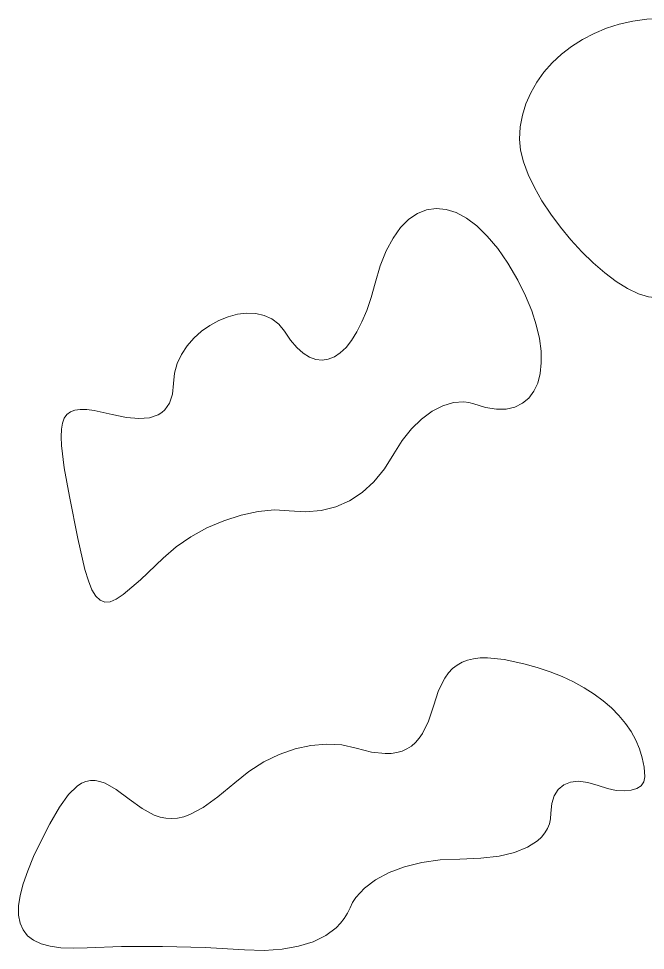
# Model space of a CAD drawing. Header units: millimetres. Extents: x -199 to 251, y -179 to 271.
# Drawn here: x 206.29 to 220.25, y -21.3 to -0.57 of the extents above; entities that cross this region are included whole.
import ezdxf

# ---------------------------------------------------------------- set-up
doc = ezdxf.new("R2010")
doc.units = ezdxf.units.MM
doc.header["$MEASUREMENT"] = 0
doc.layers.add('Camada 1', color=7, linetype='Continuous')

msp = doc.modelspace()

# ---------------------------------------------------------------- linework, layer by layer
at = {"layer": 'Camada 1', "color": 250, "lineweight": 18}
for points, knots in [([(220.8338, -6.7545), (220.8338, -6.7545), (221.1372, -6.6986), (221.1372, -6.6986), (221.1372, -6.6986), (221.1372, -6.6986), (221.4344, -6.6135), (221.4344, -6.6135), (221.4344, -6.6135), (221.4344, -6.6135), (221.7234, -6.5015), (221.7234, -6.5015), (221.7234, -6.5015), (221.7234, -6.5015), (222.0018, -6.3644), (222.0018, -6.3644), (222.0018, -6.3644), (222.0018, -6.3644), (222.2674, -6.2043), (222.2674, -6.2043), (222.2674, -6.2043), (222.2674, -6.2043), (222.5182, -6.0233), (222.5182, -6.0233), (222.5182, -6.0233), (222.5182, -6.0233), (222.752, -5.8234), (222.752, -5.8234), (222.752, -5.8234), (222.752, -5.8234), (222.9664, -5.6065), (222.9664, -5.6065), (222.9664, -5.6065), (222.9664, -5.6065), (223.1593, -5.3749), (223.1593, -5.3749), (223.1593, -5.3749), (223.1593, -5.3749), (223.3286, -5.1304), (223.3286, -5.1304), (223.3286, -5.1304), (223.3286, -5.1304), (223.472, -4.8752), (223.472, -4.8752), (223.472, -4.8752), (223.472, -4.8752), (223.5873, -4.6113), (223.5873, -4.6113), (223.5873, -4.6113), (223.5873, -4.6113), (223.6724, -4.3407), (223.6724, -4.3407), (223.6724, -4.3407), (223.6724, -4.3407), (223.7251, -4.0654), (223.7251, -4.0654), (223.7251, -4.0654), (223.7251, -4.0654), (223.7431, -3.7875), (223.7431, -3.7875), (223.7431, -3.7875), (223.7431, -3.7875), (223.7287, -3.4295), (223.7287, -3.4295), (223.7287, -3.4295), (223.7287, -3.4295), (223.6861, -3.0886), (223.6861, -3.0886), (223.6861, -3.0886), (223.6861, -3.0886), (223.616, -2.7653), (223.616, -2.7653), (223.616, -2.7653), (223.616, -2.7653), (223.5195, -2.4606), (223.5195, -2.4606), (223.5195, -2.4606), (223.5195, -2.4606), (223.3971, -2.1755), (223.3971, -2.1755), (223.3971, -2.1755), (223.3971, -2.1755), (223.2499, -1.9106), (223.2499, -1.9106), (223.2499, -1.9106), (223.2499, -1.9106), (223.0787, -1.6669), (223.0787, -1.6669), (223.0787, -1.6669), (223.0787, -1.6669), (222.8842, -1.4452), (222.8842, -1.4452), (222.8842, -1.4452), (222.8842, -1.4452), (222.6673, -1.2463), (222.6673, -1.2463), (222.6673, -1.2463), (222.6673, -1.2463), (222.4289, -1.0713), (222.4289, -1.0713), (222.4289, -1.0713), (222.4289, -1.0713), (222.1698, -0.9208), (222.1698, -0.9208), (222.1698, -0.9208), (222.1698, -0.9208), (221.8908, -0.7957), (221.8908, -0.7957), (221.8908, -0.7957), (221.8908, -0.7957), (221.5928, -0.6969), (221.5928, -0.6969), (221.5928, -0.6969), (221.5928, -0.6969), (221.2766, -0.6254), (221.2766, -0.6254), (221.2766, -0.6254), (221.2766, -0.6254), (220.943, -0.5818), (220.943, -0.5818), (220.943, -0.5818), (220.943, -0.5818), (220.593, -0.5671), (220.593, -0.5671), (220.593, -0.5671), (220.593, -0.5671), (220.2755, -0.5811), (220.2755, -0.5811), (220.2755, -0.5811), (220.2755, -0.5811), (219.9662, -0.6226), (219.9662, -0.6226), (219.9662, -0.6226), (219.9662, -0.6226), (219.6667, -0.6897), (219.6667, -0.6897), (219.6667, -0.6897), (219.6667, -0.6897), (219.3787, -0.7812), (219.3787, -0.7812), (219.3787, -0.7812), (219.3787, -0.7812), (219.1039, -0.8955), (219.1039, -0.8955), (219.1039, -0.8955), (219.1039, -0.8955), (218.8441, -1.0313), (218.8441, -1.0313), (218.8441, -1.0313), (218.8441, -1.0313), (218.6009, -1.1871), (218.6009, -1.1871), (218.6009, -1.1871), (218.6009, -1.1871), (218.376, -1.3613), (218.376, -1.3613), (218.376, -1.3613), (218.376, -1.3613), (218.1712, -1.5527), (218.1712, -1.5527), (218.1712, -1.5527), (218.1712, -1.5527), (217.9882, -1.7596), (217.9882, -1.7596), (217.9882, -1.7596), (217.9882, -1.7596), (217.8287, -1.9808), (217.8287, -1.9808), (217.8287, -1.9808), (217.8287, -1.9808), (217.6943, -2.2146), (217.6943, -2.2146), (217.6943, -2.2146), (217.6943, -2.2146), (217.5868, -2.4598), (217.5868, -2.4598), (217.5868, -2.4598), (217.5868, -2.4598), (217.5079, -2.7146), (217.5079, -2.7146), (217.5079, -2.7146), (217.5079, -2.7146), (217.4593, -2.9778), (217.4593, -2.9778), (217.4593, -2.9778), (217.4593, -2.9778), (217.4428, -3.2479), (217.4428, -3.2479), (217.4428, -3.2479), (217.4428, -3.2479), (217.4658, -3.4923), (217.4658, -3.4923), (217.4658, -3.4923), (217.4658, -3.4923), (217.5319, -3.757), (217.5319, -3.757), (217.5319, -3.757), (217.5319, -3.757), (217.6367, -4.037), (217.6367, -4.037), (217.6367, -4.037), (217.6367, -4.037), (217.7759, -4.3271), (217.7759, -4.3271), (217.7759, -4.3271), (217.7759, -4.3271), (217.945, -4.6225), (217.945, -4.6225), (217.945, -4.6225), (217.945, -4.6225), (218.1396, -4.9181), (218.1396, -4.9181), (218.1396, -4.9181), (218.1396, -4.9181), (218.3554, -5.2088), (218.3554, -5.2088), (218.3554, -5.2088), (218.3554, -5.2088), (218.588, -5.4897), (218.588, -5.4897), (218.588, -5.4897), (218.588, -5.4897), (218.833, -5.7557), (218.833, -5.7557), (218.833, -5.7557), (218.833, -5.7557), (219.0859, -6.0018), (219.0859, -6.0018), (219.0859, -6.0018), (219.0859, -6.0018), (219.3425, -6.223), (219.3425, -6.223), (219.3425, -6.223), (219.3425, -6.223), (219.5984, -6.4142), (219.5984, -6.4142), (219.5984, -6.4142), (219.5984, -6.4142), (219.8491, -6.5706), (219.8491, -6.5706), (219.8491, -6.5706), (219.8491, -6.5706), (220.0902, -6.6868), (220.0902, -6.6868), (220.0902, -6.6868), (220.0902, -6.6868), (220.3175, -6.7581), (220.3175, -6.7581), (220.3175, -6.7581), (220.3175, -6.7581), (220.5265, -6.7793), (220.5265, -6.7793), (220.5265, -6.7793), (220.5265, -6.7793), (220.8338, -6.7545), (220.8338, -6.7545)], [0, 0, 0, 0, 0.0153846, 0.0153846, 0.0153846, 0.0153846, 0.0307692, 0.0307692, 0.0307692, 0.0307692, 0.0461538, 0.0461538, 0.0461538, 0.0461538, 0.0615385, 0.0615385, 0.0615385, 0.0615385, 0.0769231, 0.0769231, 0.0769231, 0.0769231, 0.0923077, 0.0923077, 0.0923077, 0.0923077, 0.1076923, 0.1076923, 0.1076923, 0.1076923, 0.1230769, 0.1230769, 0.1230769, 0.1230769, 0.1384615, 0.1384615, 0.1384615, 0.1384615, 0.1538462, 0.1538462, 0.1538462, 0.1538462, 0.1692308, 0.1692308, 0.1692308, 0.1692308, 0.1846154, 0.1846154, 0.1846154, 0.1846154, 0.2, 0.2, 0.2, 0.2, 0.2153846, 0.2153846, 0.2153846, 0.2153846, 0.2307692, 0.2307692, 0.2307692, 0.2307692, 0.2461538, 0.2461538, 0.2461538, 0.2461538, 0.2615385, 0.2615385, 0.2615385, 0.2615385, 0.2769231, 0.2769231, 0.2769231, 0.2769231, 0.2923077, 0.2923077, 0.2923077, 0.2923077, 0.3076923, 0.3076923, 0.3076923, 0.3076923, 0.3230769, 0.3230769, 0.3230769, 0.3230769, 0.3384615, 0.3384615, 0.3384615, 0.3384615, 0.3538462, 0.3538462, 0.3538462, 0.3538462, 0.3692308, 0.3692308, 0.3692308, 0.3692308, 0.3846154, 0.3846154, 0.3846154, 0.3846154, 0.4, 0.4, 0.4, 0.4, 0.4153846, 0.4153846, 0.4153846, 0.4153846, 0.4307692, 0.4307692, 0.4307692, 0.4307692, 0.4461538, 0.4461538, 0.4461538, 0.4461538, 0.4615385, 0.4615385, 0.4615385, 0.4615385, 0.4769231, 0.4769231, 0.4769231, 0.4769231, 0.4923077, 0.4923077, 0.4923077, 0.4923077, 0.5076923, 0.5076923, 0.5076923, 0.5076923, 0.5230769, 0.5230769, 0.5230769, 0.5230769, 0.5384615, 0.5384615, 0.5384615, 0.5384615, 0.5538462, 0.5538462, 0.5538462, 0.5538462, 0.5692308, 0.5692308, 0.5692308, 0.5692308, 0.5846154, 0.5846154, 0.5846154, 0.5846154, 0.6, 0.6, 0.6, 0.6, 0.6153846, 0.6153846, 0.6153846, 0.6153846, 0.6307692, 0.6307692, 0.6307692, 0.6307692, 0.6461538, 0.6461538, 0.6461538, 0.6461538, 0.6615385, 0.6615385, 0.6615385, 0.6615385, 0.6769231, 0.6769231, 0.6769231, 0.6769231, 0.6923077, 0.6923077, 0.6923077, 0.6923077, 0.7076923, 0.7076923, 0.7076923, 0.7076923, 0.7230769, 0.7230769, 0.7230769, 0.7230769, 0.7384615, 0.7384615, 0.7384615, 0.7384615, 0.7538462, 0.7538462, 0.7538462, 0.7538462, 0.7692308, 0.7692308, 0.7692308, 0.7692308, 0.7846154, 0.7846154, 0.7846154, 0.7846154, 0.8, 0.8, 0.8, 0.8, 0.8153846, 0.8153846, 0.8153846, 0.8153846, 0.8307692, 0.8307692, 0.8307692, 0.8307692, 0.8461538, 0.8461538, 0.8461538, 0.8461538, 0.8615385, 0.8615385, 0.8615385, 0.8615385, 0.8769231, 0.8769231, 0.8769231, 0.8769231, 0.8923077, 0.8923077, 0.8923077, 0.8923077, 0.9076923, 0.9076923, 0.9076923, 0.9076923, 0.9230769, 0.9230769, 0.9230769, 0.9230769, 0.9384615, 0.9384615, 0.9384615, 0.9384615, 0.9538462, 0.9538462, 0.9538462, 0.9538462, 0.9692308, 0.9692308, 0.9692308, 0.9692308, 1, 1, 1, 1]), ([(217.93, -8.2279), (217.93, -8.2279), (217.9247, -7.9674), (217.9247, -7.9674), (217.9247, -7.9674), (217.9247, -7.9674), (217.8878, -7.6852), (217.8878, -7.6852), (217.8878, -7.6852), (217.8878, -7.6852), (217.8184, -7.3839), (217.8184, -7.3839), (217.8184, -7.3839), (217.8184, -7.3839), (217.7157, -7.0658), (217.7157, -7.0658), (217.7157, -7.0658), (217.7157, -7.0658), (217.5789, -6.733), (217.5789, -6.733), (217.5789, -6.733), (217.5789, -6.733), (217.4071, -6.388), (217.4071, -6.388), (217.4071, -6.388), (217.4071, -6.388), (217.1852, -6.0093), (217.1852, -6.0093), (217.1852, -6.0093), (217.1852, -6.0093), (216.9584, -5.6817), (216.9584, -5.6817), (216.9584, -5.6817), (216.9584, -5.6817), (216.7282, -5.4054), (216.7282, -5.4054), (216.7282, -5.4054), (216.7282, -5.4054), (216.4966, -5.1801), (216.4966, -5.1801), (216.4966, -5.1801), (216.4966, -5.1801), (216.2651, -5.006), (216.2651, -5.006), (216.2651, -5.006), (216.2651, -5.006), (216.0357, -4.883), (216.0357, -4.883), (216.0357, -4.883), (216.0357, -4.883), (215.8099, -4.811), (215.8099, -4.811), (215.8099, -4.811), (215.8099, -4.811), (215.5896, -4.79), (215.5896, -4.79), (215.5896, -4.79), (215.5896, -4.79), (215.3764, -4.8199), (215.3764, -4.8199), (215.3764, -4.8199), (215.3764, -4.8199), (215.172, -4.9008), (215.172, -4.9008), (215.172, -4.9008), (215.172, -4.9008), (214.9784, -5.0326), (214.9784, -5.0326), (214.9784, -5.0326), (214.9784, -5.0326), (214.7971, -5.2152), (214.7971, -5.2152), (214.7971, -5.2152), (214.7971, -5.2152), (214.6299, -5.4488), (214.6299, -5.4488), (214.6299, -5.4488), (214.6299, -5.4488), (214.4785, -5.733), (214.4785, -5.733), (214.4785, -5.733), (214.4785, -5.733), (214.3448, -6.0681), (214.3448, -6.0681), (214.3448, -6.0681), (214.3448, -6.0681), (214.2304, -6.4538), (214.2304, -6.4538), (214.2304, -6.4538), (214.2304, -6.4538), (214.141, -6.7727), (214.141, -6.7727), (214.141, -6.7727), (214.141, -6.7727), (214.0433, -7.0598), (214.0433, -7.0598), (214.0433, -7.0598), (214.0433, -7.0598), (213.938, -7.3147), (213.938, -7.3147), (213.938, -7.3147), (213.938, -7.3147), (213.8258, -7.5371), (213.8258, -7.5371), (213.8258, -7.5371), (213.8258, -7.5371), (213.7075, -7.7264), (213.7075, -7.7264), (213.7075, -7.7264), (213.7075, -7.7264), (213.5838, -7.8826), (213.5838, -7.8826), (213.5838, -7.8826), (213.5838, -7.8826), (213.4553, -8.0049), (213.4553, -8.0049), (213.4553, -8.0049), (213.4553, -8.0049), (213.323, -8.093), (213.323, -8.093), (213.323, -8.093), (213.323, -8.093), (213.1875, -8.1467), (213.1875, -8.1467), (213.1875, -8.1467), (213.1875, -8.1467), (213.0495, -8.1655), (213.0495, -8.1655), (213.0495, -8.1655), (213.0495, -8.1655), (212.9098, -8.149), (212.9098, -8.149), (212.9098, -8.149), (212.9098, -8.149), (212.7692, -8.0967), (212.7692, -8.0967), (212.7692, -8.0967), (212.7692, -8.0967), (212.6283, -8.0085), (212.6283, -8.0085), (212.6283, -8.0085), (212.6283, -8.0085), (212.4878, -7.8836), (212.4878, -7.8836), (212.4878, -7.8836), (212.4878, -7.8836), (212.3486, -7.722), (212.3486, -7.722), (212.3486, -7.722), (212.3486, -7.722), (212.2114, -7.5232), (212.2114, -7.5232), (212.2114, -7.5232), (212.2114, -7.5232), (212.0854, -7.3652), (212.0854, -7.3652), (212.0854, -7.3652), (212.0854, -7.3652), (211.9341, -7.2482), (211.9341, -7.2482), (211.9341, -7.2482), (211.9341, -7.2482), (211.7621, -7.1699), (211.7621, -7.1699), (211.7621, -7.1699), (211.7621, -7.1699), (211.574, -7.1282), (211.574, -7.1282), (211.574, -7.1282), (211.574, -7.1282), (211.3745, -7.1208), (211.3745, -7.1208), (211.3745, -7.1208), (211.3745, -7.1208), (211.1681, -7.1456), (211.1681, -7.1456), (211.1681, -7.1456), (211.1681, -7.1456), (210.9595, -7.2005), (210.9595, -7.2005), (210.9595, -7.2005), (210.9595, -7.2005), (210.7532, -7.2832), (210.7532, -7.2832), (210.7532, -7.2832), (210.7532, -7.2832), (210.554, -7.3915), (210.554, -7.3915), (210.554, -7.3915), (210.554, -7.3915), (210.3664, -7.5234), (210.3664, -7.5234), (210.3664, -7.5234), (210.3664, -7.5234), (210.1949, -7.6766), (210.1949, -7.6766), (210.1949, -7.6766), (210.1949, -7.6766), (210.0443, -7.849), (210.0443, -7.849), (210.0443, -7.849), (210.0443, -7.849), (209.9191, -8.0384), (209.9191, -8.0384), (209.9191, -8.0384), (209.9191, -8.0384), (209.824, -8.2426), (209.824, -8.2426), (209.824, -8.2426), (209.824, -8.2426), (209.7636, -8.4594), (209.7636, -8.4594), (209.7636, -8.4594), (209.7636, -8.4594), (209.7424, -8.6866), (209.7424, -8.6866), (209.7424, -8.6866), (209.7424, -8.6866), (209.721, -8.9259), (209.721, -8.9259), (209.721, -8.9259), (209.721, -8.9259), (209.6567, -9.1215), (209.6567, -9.1215), (209.6567, -9.1215), (209.6567, -9.1215), (209.5497, -9.2734), (209.5497, -9.2734), (209.5497, -9.2734), (209.5497, -9.2734), (209.4802, -9.3331), (209.4802, -9.3331), (209.4802, -9.3331), (209.4802, -9.3331), (209.4, -9.3818), (209.4, -9.3818), (209.4, -9.3818), (209.4, -9.3818), (209.2076, -9.4464), (209.2076, -9.4464), (209.2076, -9.4464), (209.2076, -9.4464), (208.9725, -9.4673), (208.9725, -9.4673), (208.9725, -9.4673), (208.9725, -9.4673), (208.6948, -9.4445), (208.6948, -9.4445), (208.6948, -9.4445), (208.6948, -9.4445), (208.3746, -9.3778), (208.3746, -9.3778), (208.3746, -9.3778), (208.3746, -9.3778), (207.974, -9.2887), (207.974, -9.2887), (207.974, -9.2887), (207.974, -9.2887), (207.8096, -9.2672), (207.8096, -9.2672), (207.8096, -9.2672), (207.8096, -9.2672), (207.6681, -9.2631), (207.6681, -9.2631), (207.6681, -9.2631), (207.6681, -9.2631), (207.5484, -9.2784), (207.5484, -9.2784), (207.5484, -9.2784), (207.5484, -9.2784), (207.4497, -9.3147), (207.4497, -9.3147), (207.4497, -9.3147), (207.4497, -9.3147), (207.3712, -9.3735), (207.3712, -9.3735), (207.3712, -9.3735), (207.3712, -9.3735), (207.3119, -9.4568), (207.3119, -9.4568), (207.3119, -9.4568), (207.3119, -9.4568), (207.271, -9.566), (207.271, -9.566), (207.271, -9.566), (207.271, -9.566), (207.2476, -9.703), (207.2476, -9.703), (207.2476, -9.703), (207.2476, -9.703), (207.2408, -9.8694), (207.2408, -9.8694), (207.2408, -9.8694), (207.2408, -9.8694), (207.2498, -10.067), (207.2498, -10.067), (207.2498, -10.067), (207.2498, -10.067), (207.3113, -10.5621), (207.3113, -10.5621), (207.3113, -10.5621), (207.3113, -10.5621), (207.4253, -11.202), (207.4253, -11.202), (207.4253, -11.202), (207.4253, -11.202), (207.6095, -12.1362), (207.6095, -12.1362), (207.6095, -12.1362), (207.6095, -12.1362), (207.769, -12.8218), (207.769, -12.8218), (207.769, -12.8218), (207.769, -12.8218), (207.8468, -13.0761), (207.8468, -13.0761), (207.8468, -13.0761), (207.8468, -13.0761), (207.9272, -13.2742), (207.9272, -13.2742), (207.9272, -13.2742), (207.9272, -13.2742), (208.013, -13.4176), (208.013, -13.4176), (208.013, -13.4176), (208.013, -13.4176), (208.1071, -13.5085), (208.1071, -13.5085), (208.1071, -13.5085), (208.1071, -13.5085), (208.2126, -13.5487), (208.2126, -13.5487), (208.2126, -13.5487), (208.2126, -13.5487), (208.3321, -13.5402), (208.3321, -13.5402), (208.3321, -13.5402), (208.3321, -13.5402), (208.4688, -13.4847), (208.4688, -13.4847), (208.4688, -13.4847), (208.4688, -13.4847), (208.6253, -13.3843), (208.6253, -13.3843), (208.6253, -13.3843), (208.6253, -13.3843), (209.01, -13.0562), (209.01, -13.0562), (209.01, -13.0562), (209.01, -13.0562), (209.5093, -12.5712), (209.5093, -12.5712), (209.5093, -12.5712), (209.5093, -12.5712), (209.7982, -12.3206), (209.7982, -12.3206), (209.7982, -12.3206), (209.7982, -12.3206), (210.128, -12.0953), (210.128, -12.0953), (210.128, -12.0953), (210.128, -12.0953), (210.4872, -11.8997), (210.4872, -11.8997), (210.4872, -11.8997), (210.4872, -11.8997), (210.8642, -11.738), (210.8642, -11.738), (210.8642, -11.738), (210.8642, -11.738), (211.2476, -11.6145), (211.2476, -11.6145), (211.2476, -11.6145), (211.2476, -11.6145), (211.6256, -11.5337), (211.6256, -11.5337), (211.6256, -11.5337), (211.6256, -11.5337), (211.9869, -11.4998), (211.9869, -11.4998), (211.9869, -11.4998), (211.9869, -11.4998), (212.32, -11.5172), (212.32, -11.5172), (212.32, -11.5172), (212.32, -11.5172), (212.6835, -11.5421), (212.6835, -11.5421), (212.6835, -11.5421), (212.6835, -11.5421), (213.0292, -11.5132), (213.0292, -11.5132), (213.0292, -11.5132), (213.0292, -11.5132), (213.3556, -11.4312), (213.3556, -11.4312), (213.3556, -11.4312), (213.3556, -11.4312), (213.6614, -11.2968), (213.6614, -11.2968), (213.6614, -11.2968), (213.6614, -11.2968), (213.945, -11.1109), (213.945, -11.1109), (213.945, -11.1109), (213.945, -11.1109), (214.2051, -10.874), (214.2051, -10.874), (214.2051, -10.874), (214.2051, -10.874), (214.4402, -10.5872), (214.4402, -10.5872), (214.4402, -10.5872), (214.4402, -10.5872), (214.649, -10.2511), (214.649, -10.2511), (214.649, -10.2511), (214.649, -10.2511), (214.8323, -9.9553), (214.8323, -9.9553), (214.8323, -9.9553), (214.8323, -9.9553), (215.0396, -9.6962), (215.0396, -9.6962), (215.0396, -9.6962), (215.0396, -9.6962), (215.2642, -9.478), (215.2642, -9.478), (215.2642, -9.478), (215.2642, -9.478), (215.4999, -9.3046), (215.4999, -9.3046), (215.4999, -9.3046), (215.4999, -9.3046), (215.7401, -9.1801), (215.7401, -9.1801), (215.7401, -9.1801), (215.7401, -9.1801), (215.9785, -9.1086), (215.9785, -9.1086), (215.9785, -9.1086), (215.9785, -9.1086), (216.2087, -9.094), (216.2087, -9.094), (216.2087, -9.094), (216.2087, -9.094), (216.3187, -9.1092), (216.3187, -9.1092), (216.3187, -9.1092), (216.3187, -9.1092), (216.4243, -9.1403), (216.4243, -9.1403), (216.4243, -9.1403), (216.4243, -9.1403), (216.6899, -9.2223), (216.6899, -9.2223), (216.6899, -9.2223), (216.6899, -9.2223), (216.9323, -9.2597), (216.9323, -9.2597), (216.9323, -9.2597), (216.9323, -9.2597), (217.1503, -9.2547), (217.1503, -9.2547), (217.1503, -9.2547), (217.1503, -9.2547), (217.3434, -9.2097), (217.3434, -9.2097), (217.3434, -9.2097), (217.3434, -9.2097), (217.5106, -9.1269), (217.5106, -9.1269), (217.5106, -9.1269), (217.5106, -9.1269), (217.6512, -9.0086), (217.6512, -9.0086), (217.6512, -9.0086), (217.6512, -9.0086), (217.7642, -8.8573), (217.7642, -8.8573), (217.7642, -8.8573), (217.7642, -8.8573), (217.8489, -8.6752), (217.8489, -8.6752), (217.8489, -8.6752), (217.8489, -8.6752), (217.9045, -8.4647), (217.9045, -8.4647), (217.9045, -8.4647), (217.9045, -8.4647), (217.93, -8.2279), (217.93, -8.2279)], [0, 0, 0, 0, 0.0080645, 0.0080645, 0.0080645, 0.0080645, 0.016129, 0.016129, 0.016129, 0.016129, 0.0241935, 0.0241935, 0.0241935, 0.0241935, 0.0322581, 0.0322581, 0.0322581, 0.0322581, 0.0403226, 0.0403226, 0.0403226, 0.0403226, 0.0483871, 0.0483871, 0.0483871, 0.0483871, 0.0564516, 0.0564516, 0.0564516, 0.0564516, 0.0645161, 0.0645161, 0.0645161, 0.0645161, 0.0725806, 0.0725806, 0.0725806, 0.0725806, 0.0806452, 0.0806452, 0.0806452, 0.0806452, 0.0887097, 0.0887097, 0.0887097, 0.0887097, 0.0967742, 0.0967742, 0.0967742, 0.0967742, 0.1048387, 0.1048387, 0.1048387, 0.1048387, 0.1129032, 0.1129032, 0.1129032, 0.1129032, 0.1209677, 0.1209677, 0.1209677, 0.1209677, 0.1290323, 0.1290323, 0.1290323, 0.1290323, 0.1370968, 0.1370968, 0.1370968, 0.1370968, 0.1451613, 0.1451613, 0.1451613, 0.1451613, 0.1532258, 0.1532258, 0.1532258, 0.1532258, 0.1612903, 0.1612903, 0.1612903, 0.1612903, 0.1693548, 0.1693548, 0.1693548, 0.1693548, 0.1774194, 0.1774194, 0.1774194, 0.1774194, 0.1854839, 0.1854839, 0.1854839, 0.1854839, 0.1935484, 0.1935484, 0.1935484, 0.1935484, 0.2016129, 0.2016129, 0.2016129, 0.2016129, 0.2096774, 0.2096774, 0.2096774, 0.2096774, 0.2177419, 0.2177419, 0.2177419, 0.2177419, 0.2258065, 0.2258065, 0.2258065, 0.2258065, 0.233871, 0.233871, 0.233871, 0.233871, 0.2419355, 0.2419355, 0.2419355, 0.2419355, 0.25, 0.25, 0.25, 0.25, 0.2580645, 0.2580645, 0.2580645, 0.2580645, 0.266129, 0.266129, 0.266129, 0.266129, 0.2741935, 0.2741935, 0.2741935, 0.2741935, 0.2822581, 0.2822581, 0.2822581, 0.2822581, 0.2903226, 0.2903226, 0.2903226, 0.2903226, 0.2983871, 0.2983871, 0.2983871, 0.2983871, 0.3064516, 0.3064516, 0.3064516, 0.3064516, 0.3145161, 0.3145161, 0.3145161, 0.3145161, 0.3225806, 0.3225806, 0.3225806, 0.3225806, 0.3306452, 0.3306452, 0.3306452, 0.3306452, 0.3387097, 0.3387097, 0.3387097, 0.3387097, 0.3467742, 0.3467742, 0.3467742, 0.3467742, 0.3548387, 0.3548387, 0.3548387, 0.3548387, 0.3629032, 0.3629032, 0.3629032, 0.3629032, 0.3709677, 0.3709677, 0.3709677, 0.3709677, 0.3790323, 0.3790323, 0.3790323, 0.3790323, 0.3870968, 0.3870968, 0.3870968, 0.3870968, 0.3951613, 0.3951613, 0.3951613, 0.3951613, 0.4032258, 0.4032258, 0.4032258, 0.4032258, 0.4112903, 0.4112903, 0.4112903, 0.4112903, 0.4193548, 0.4193548, 0.4193548, 0.4193548, 0.4274194, 0.4274194, 0.4274194, 0.4274194, 0.4354839, 0.4354839, 0.4354839, 0.4354839, 0.4435484, 0.4435484, 0.4435484, 0.4435484, 0.4516129, 0.4516129, 0.4516129, 0.4516129, 0.4596774, 0.4596774, 0.4596774, 0.4596774, 0.4677419, 0.4677419, 0.4677419, 0.4677419, 0.4758065, 0.4758065, 0.4758065, 0.4758065, 0.483871, 0.483871, 0.483871, 0.483871, 0.4919355, 0.4919355, 0.4919355, 0.4919355, 0.5, 0.5, 0.5, 0.5, 0.5080645, 0.5080645, 0.5080645, 0.5080645, 0.516129, 0.516129, 0.516129, 0.516129, 0.5241935, 0.5241935, 0.5241935, 0.5241935, 0.5322581, 0.5322581, 0.5322581, 0.5322581, 0.5403226, 0.5403226, 0.5403226, 0.5403226, 0.5483871, 0.5483871, 0.5483871, 0.5483871, 0.5564516, 0.5564516, 0.5564516, 0.5564516, 0.5645161, 0.5645161, 0.5645161, 0.5645161, 0.5725806, 0.5725806, 0.5725806, 0.5725806, 0.5806452, 0.5806452, 0.5806452, 0.5806452, 0.5887097, 0.5887097, 0.5887097, 0.5887097, 0.5967742, 0.5967742, 0.5967742, 0.5967742, 0.6048387, 0.6048387, 0.6048387, 0.6048387, 0.6129032, 0.6129032, 0.6129032, 0.6129032, 0.6209677, 0.6209677, 0.6209677, 0.6209677, 0.6290323, 0.6290323, 0.6290323, 0.6290323, 0.6370968, 0.6370968, 0.6370968, 0.6370968, 0.6451613, 0.6451613, 0.6451613, 0.6451613, 0.6532258, 0.6532258, 0.6532258, 0.6532258, 0.6612903, 0.6612903, 0.6612903, 0.6612903, 0.6693548, 0.6693548, 0.6693548, 0.6693548, 0.6774194, 0.6774194, 0.6774194, 0.6774194, 0.6854839, 0.6854839, 0.6854839, 0.6854839, 0.6935484, 0.6935484, 0.6935484, 0.6935484, 0.7016129, 0.7016129, 0.7016129, 0.7016129, 0.7096774, 0.7096774, 0.7096774, 0.7096774, 0.7177419, 0.7177419, 0.7177419, 0.7177419, 0.7258065, 0.7258065, 0.7258065, 0.7258065, 0.733871, 0.733871, 0.733871, 0.733871, 0.7419355, 0.7419355, 0.7419355, 0.7419355, 0.75, 0.75, 0.75, 0.75, 0.7580645, 0.7580645, 0.7580645, 0.7580645, 0.766129, 0.766129, 0.766129, 0.766129, 0.7741935, 0.7741935, 0.7741935, 0.7741935, 0.7822581, 0.7822581, 0.7822581, 0.7822581, 0.7903226, 0.7903226, 0.7903226, 0.7903226, 0.7983871, 0.7983871, 0.7983871, 0.7983871, 0.8064516, 0.8064516, 0.8064516, 0.8064516, 0.8145161, 0.8145161, 0.8145161, 0.8145161, 0.8225806, 0.8225806, 0.8225806, 0.8225806, 0.8306452, 0.8306452, 0.8306452, 0.8306452, 0.8387097, 0.8387097, 0.8387097, 0.8387097, 0.8467742, 0.8467742, 0.8467742, 0.8467742, 0.8548387, 0.8548387, 0.8548387, 0.8548387, 0.8629032, 0.8629032, 0.8629032, 0.8629032, 0.8709677, 0.8709677, 0.8709677, 0.8709677, 0.8790323, 0.8790323, 0.8790323, 0.8790323, 0.8870968, 0.8870968, 0.8870968, 0.8870968, 0.8951613, 0.8951613, 0.8951613, 0.8951613, 0.9032258, 0.9032258, 0.9032258, 0.9032258, 0.9112903, 0.9112903, 0.9112903, 0.9112903, 0.9193548, 0.9193548, 0.9193548, 0.9193548, 0.9274194, 0.9274194, 0.9274194, 0.9274194, 0.9354839, 0.9354839, 0.9354839, 0.9354839, 0.9435484, 0.9435484, 0.9435484, 0.9435484, 0.9516129, 0.9516129, 0.9516129, 0.9516129, 0.9596774, 0.9596774, 0.9596774, 0.9596774, 0.9677419, 0.9677419, 0.9677419, 0.9677419, 0.9758065, 0.9758065, 0.9758065, 0.9758065, 0.983871, 0.983871, 0.983871, 0.983871, 1, 1, 1, 1]), ([(218.1346, -18.369), (218.1346, -18.369), (218.1428, -18.2488), (218.1428, -18.2488), (218.1428, -18.2488), (218.1428, -18.2488), (218.1617, -18.0345), (218.1617, -18.0345), (218.1617, -18.0345), (218.1617, -18.0345), (218.217, -17.8569), (218.217, -17.8569), (218.217, -17.8569), (218.217, -17.8569), (218.3064, -17.7171), (218.3064, -17.7171), (218.3064, -17.7171), (218.3064, -17.7171), (218.4279, -17.6165), (218.4279, -17.6165), (218.4279, -17.6165), (218.4279, -17.6165), (218.5794, -17.5562), (218.5794, -17.5562), (218.5794, -17.5562), (218.5794, -17.5562), (218.7589, -17.5377), (218.7589, -17.5377), (218.7589, -17.5377), (218.7589, -17.5377), (218.9641, -17.562), (218.9641, -17.562), (218.9641, -17.562), (218.9641, -17.562), (219.1929, -17.6304), (219.1929, -17.6304), (219.1929, -17.6304), (219.1929, -17.6304), (219.4036, -17.6984), (219.4036, -17.6984), (219.4036, -17.6984), (219.4036, -17.6984), (219.5997, -17.7385), (219.5997, -17.7385), (219.5997, -17.7385), (219.5997, -17.7385), (219.7771, -17.7513), (219.7771, -17.7513), (219.7771, -17.7513), (219.7771, -17.7513), (219.9314, -17.7377), (219.9314, -17.7377), (219.9314, -17.7377), (219.9314, -17.7377), (220.0582, -17.6986), (220.0582, -17.6986), (220.0582, -17.6986), (220.0582, -17.6986), (220.1536, -17.6346), (220.1536, -17.6346), (220.1536, -17.6346), (220.1536, -17.6346), (220.213, -17.5468), (220.213, -17.5468), (220.213, -17.5468), (220.213, -17.5468), (220.2325, -17.4357), (220.2325, -17.4357), (220.2325, -17.4357), (220.2325, -17.4357), (220.2168, -17.2242), (220.2168, -17.2242), (220.2168, -17.2242), (220.2168, -17.2242), (220.178, -17.0173), (220.178, -17.0173), (220.178, -17.0173), (220.178, -17.0173), (220.1167, -16.8156), (220.1167, -16.8156), (220.1167, -16.8156), (220.1167, -16.8156), (220.0336, -16.6198), (220.0336, -16.6198), (220.0336, -16.6198), (220.0336, -16.6198), (219.929, -16.4303), (219.929, -16.4303), (219.929, -16.4303), (219.929, -16.4303), (219.8038, -16.2476), (219.8038, -16.2476), (219.8038, -16.2476), (219.8038, -16.2476), (219.6584, -16.0725), (219.6584, -16.0725), (219.6584, -16.0725), (219.6584, -16.0725), (219.4935, -15.9052), (219.4935, -15.9052), (219.4935, -15.9052), (219.4935, -15.9052), (219.3095, -15.7466), (219.3095, -15.7466), (219.3095, -15.7466), (219.3095, -15.7466), (219.1072, -15.5971), (219.1072, -15.5971), (219.1072, -15.5971), (219.1072, -15.5971), (218.8871, -15.4572), (218.8871, -15.4572), (218.8871, -15.4572), (218.8871, -15.4572), (218.6497, -15.3275), (218.6497, -15.3275), (218.6497, -15.3275), (218.6497, -15.3275), (218.3958, -15.2086), (218.3958, -15.2086), (218.3958, -15.2086), (218.3958, -15.2086), (218.1258, -15.1009), (218.1258, -15.1009), (218.1258, -15.1009), (218.1258, -15.1009), (217.8404, -15.0052), (217.8404, -15.0052), (217.8404, -15.0052), (217.8404, -15.0052), (217.5401, -14.9218), (217.5401, -14.9218), (217.5401, -14.9218), (217.5401, -14.9218), (217.1037, -14.8295), (217.1037, -14.8295), (217.1037, -14.8295), (217.1037, -14.8295), (216.7336, -14.791), (216.7336, -14.791), (216.7336, -14.791), (216.7336, -14.791), (216.5712, -14.793), (216.5712, -14.793), (216.5712, -14.793), (216.5712, -14.793), (216.4229, -14.8096), (216.4229, -14.8096), (216.4229, -14.8096), (216.4229, -14.8096), (216.2878, -14.8412), (216.2878, -14.8412), (216.2878, -14.8412), (216.2878, -14.8412), (216.1652, -14.8883), (216.1652, -14.8883), (216.1652, -14.8883), (216.1652, -14.8883), (216.054, -14.9513), (216.054, -14.9513), (216.054, -14.9513), (216.054, -14.9513), (215.9535, -15.0304), (215.9535, -15.0304), (215.9535, -15.0304), (215.9535, -15.0304), (215.8629, -15.1261), (215.8629, -15.1261), (215.8629, -15.1261), (215.8629, -15.1261), (215.7815, -15.2389), (215.7815, -15.2389), (215.7815, -15.2389), (215.7815, -15.2389), (215.6421, -15.5169), (215.6421, -15.5169), (215.6421, -15.5169), (215.6421, -15.5169), (215.5289, -15.8678), (215.5289, -15.8678), (215.5289, -15.8678), (215.5289, -15.8678), (215.4206, -16.2018), (215.4206, -16.2018), (215.4206, -16.2018), (215.4206, -16.2018), (215.2883, -16.4701), (215.2883, -16.4701), (215.2883, -16.4701), (215.2883, -16.4701), (215.2121, -16.5802), (215.2121, -16.5802), (215.2121, -16.5802), (215.2121, -16.5802), (215.1286, -16.6744), (215.1286, -16.6744), (215.1286, -16.6744), (215.1286, -16.6744), (215.0375, -16.7532), (215.0375, -16.7532), (215.0375, -16.7532), (215.0375, -16.7532), (214.9383, -16.8166), (214.9383, -16.8166), (214.9383, -16.8166), (214.9383, -16.8166), (214.8307, -16.8649), (214.8307, -16.8649), (214.8307, -16.8649), (214.8307, -16.8649), (214.7142, -16.8984), (214.7142, -16.8984), (214.7142, -16.8984), (214.7142, -16.8984), (214.5884, -16.9172), (214.5884, -16.9172), (214.5884, -16.9172), (214.5884, -16.9172), (214.4529, -16.9216), (214.4529, -16.9216), (214.4529, -16.9216), (214.4529, -16.9216), (214.151, -16.8879), (214.151, -16.8879), (214.151, -16.8879), (214.151, -16.8879), (213.8054, -16.7993), (213.8054, -16.7993), (213.8054, -16.7993), (213.8054, -16.7993), (213.4858, -16.7282), (213.4858, -16.7282), (213.4858, -16.7282), (213.4858, -16.7282), (213.1493, -16.7083), (213.1493, -16.7083), (213.1493, -16.7083), (213.1493, -16.7083), (212.8019, -16.7377), (212.8019, -16.7377), (212.8019, -16.7377), (212.8019, -16.7377), (212.4493, -16.8149), (212.4493, -16.8149), (212.4493, -16.8149), (212.4493, -16.8149), (212.0976, -16.9381), (212.0976, -16.9381), (212.0976, -16.9381), (212.0976, -16.9381), (211.7524, -17.1059), (211.7524, -17.1059), (211.7524, -17.1059), (211.7524, -17.1059), (211.4197, -17.3164), (211.4197, -17.3164), (211.4197, -17.3164), (211.4197, -17.3164), (211.1054, -17.568), (211.1054, -17.568), (211.1054, -17.568), (211.1054, -17.568), (210.7327, -17.8836), (210.7327, -17.8836), (210.7327, -17.8836), (210.7327, -17.8836), (210.4036, -18.1187), (210.4036, -18.1187), (210.4036, -18.1187), (210.4036, -18.1187), (210.1074, -18.275), (210.1074, -18.275), (210.1074, -18.275), (210.1074, -18.275), (209.9685, -18.3241), (209.9685, -18.3241), (209.9685, -18.3241), (209.9685, -18.3241), (209.8339, -18.3542), (209.8339, -18.3542), (209.8339, -18.3542), (209.8339, -18.3542), (209.7022, -18.3653), (209.7022, -18.3653), (209.7022, -18.3653), (209.7022, -18.3653), (209.5722, -18.3578), (209.5722, -18.3578), (209.5722, -18.3578), (209.5722, -18.3578), (209.4426, -18.3318), (209.4426, -18.3318), (209.4426, -18.3318), (209.4426, -18.3318), (209.312, -18.2875), (209.312, -18.2875), (209.312, -18.2875), (209.312, -18.2875), (209.0428, -18.1449), (209.0428, -18.1449), (209.0428, -18.1449), (209.0428, -18.1449), (208.754, -17.9316), (208.754, -17.9316), (208.754, -17.9316), (208.754, -17.9316), (208.4686, -17.7172), (208.4686, -17.7172), (208.4686, -17.7172), (208.4686, -17.7172), (208.219, -17.5784), (208.219, -17.5784), (208.219, -17.5784), (208.219, -17.5784), (208.1048, -17.5381), (208.1048, -17.5381), (208.1048, -17.5381), (208.1048, -17.5381), (207.9965, -17.5179), (207.9965, -17.5179), (207.9965, -17.5179), (207.9965, -17.5179), (207.8927, -17.5178), (207.8927, -17.5178), (207.8927, -17.5178), (207.8927, -17.5178), (207.7926, -17.5383), (207.7926, -17.5383), (207.7926, -17.5383), (207.7926, -17.5383), (207.6949, -17.5798), (207.6949, -17.5798), (207.6949, -17.5798), (207.6949, -17.5798), (207.5987, -17.6425), (207.5987, -17.6425), (207.5987, -17.6425), (207.5987, -17.6425), (207.4062, -17.833), (207.4062, -17.833), (207.4062, -17.833), (207.4062, -17.833), (207.2066, -18.1124), (207.2066, -18.1124), (207.2066, -18.1124), (207.2066, -18.1124), (206.9913, -18.4836), (206.9913, -18.4836), (206.9913, -18.4836), (206.9913, -18.4836), (206.7939, -18.8624), (206.7939, -18.8624), (206.7939, -18.8624), (206.7939, -18.8624), (206.6288, -19.2106), (206.6288, -19.2106), (206.6288, -19.2106), (206.6288, -19.2106), (206.4962, -19.5288), (206.4962, -19.5288), (206.4962, -19.5288), (206.4962, -19.5288), (206.3963, -19.8177), (206.3963, -19.8177), (206.3963, -19.8177), (206.3963, -19.8177), (206.3292, -20.0779), (206.3292, -20.0779), (206.3292, -20.0779), (206.3292, -20.0779), (206.2953, -20.3101), (206.2953, -20.3101), (206.2953, -20.3101), (206.2953, -20.3101), (206.2945, -20.5151), (206.2945, -20.5151), (206.2945, -20.5151), (206.2945, -20.5151), (206.3272, -20.6933), (206.3272, -20.6933), (206.3272, -20.6933), (206.3272, -20.6933), (206.3936, -20.8455), (206.3936, -20.8455), (206.3936, -20.8455), (206.3936, -20.8455), (206.4938, -20.9725), (206.4938, -20.9725), (206.4938, -20.9725), (206.4938, -20.9725), (206.6281, -21.0747), (206.6281, -21.0747), (206.6281, -21.0747), (206.6281, -21.0747), (206.7967, -21.153), (206.7967, -21.153), (206.7967, -21.153), (206.7967, -21.153), (206.9997, -21.2079), (206.9997, -21.2079), (206.9997, -21.2079), (206.9997, -21.2079), (207.2373, -21.2401), (207.2373, -21.2401), (207.2373, -21.2401), (207.2373, -21.2401), (207.5098, -21.2504), (207.5098, -21.2504), (207.5098, -21.2504), (207.5098, -21.2504), (207.8173, -21.2393), (207.8173, -21.2393), (207.8173, -21.2393), (207.8173, -21.2393), (208.5809, -21.2105), (208.5809, -21.2105), (208.5809, -21.2105), (208.5809, -21.2105), (209.4963, -21.2093), (209.4963, -21.2093), (209.4963, -21.2093), (209.4963, -21.2093), (210.4482, -21.2344), (210.4482, -21.2344), (210.4482, -21.2344), (210.4482, -21.2344), (211.3217, -21.2843), (211.3217, -21.2843), (211.3217, -21.2843), (211.3217, -21.2843), (211.7594, -21.2989), (211.7594, -21.2989), (211.7594, -21.2989), (211.7594, -21.2989), (212.1625, -21.2733), (212.1625, -21.2733), (212.1625, -21.2733), (212.1625, -21.2733), (212.5278, -21.2089), (212.5278, -21.2089), (212.5278, -21.2089), (212.5278, -21.2089), (212.8519, -21.107), (212.8519, -21.107), (212.8519, -21.107), (212.8519, -21.107), (213.1316, -20.9689), (213.1316, -20.9689), (213.1316, -20.9689), (213.1316, -20.9689), (213.3637, -20.7958), (213.3637, -20.7958), (213.3637, -20.7958), (213.3637, -20.7958), (213.4608, -20.6966), (213.4608, -20.6966), (213.4608, -20.6966), (213.4608, -20.6966), (213.5448, -20.589), (213.5448, -20.589), (213.5448, -20.589), (213.5448, -20.589), (213.6153, -20.4735), (213.6153, -20.4735), (213.6153, -20.4735), (213.6153, -20.4735), (213.6717, -20.3501), (213.6717, -20.3501), (213.6717, -20.3501), (213.6717, -20.3501), (213.7269, -20.2328), (213.7269, -20.2328), (213.7269, -20.2328), (213.7269, -20.2328), (213.7991, -20.1203), (213.7991, -20.1203), (213.7991, -20.1203), (213.7991, -20.1203), (213.9909, -19.9116), (213.9909, -19.9116), (213.9909, -19.9116), (213.9909, -19.9116), (214.2403, -19.7268), (214.2403, -19.7268), (214.2403, -19.7268), (214.2403, -19.7268), (214.5408, -19.569), (214.5408, -19.569), (214.5408, -19.569), (214.5408, -19.569), (214.8855, -19.4409), (214.8855, -19.4409), (214.8855, -19.4409), (214.8855, -19.4409), (215.2676, -19.3459), (215.2676, -19.3459), (215.2676, -19.3459), (215.2676, -19.3459), (215.6806, -19.2866), (215.6806, -19.2866), (215.6806, -19.2866), (215.6806, -19.2866), (216.1177, -19.2662), (216.1177, -19.2662), (216.1177, -19.2662), (216.1177, -19.2662), (216.5819, -19.2495), (216.5819, -19.2495), (216.5819, -19.2495), (216.5819, -19.2495), (216.9884, -19.2001), (216.9884, -19.2001), (216.9884, -19.2001), (216.9884, -19.2001), (217.3359, -19.1183), (217.3359, -19.1183), (217.3359, -19.1183), (217.3359, -19.1183), (217.623, -19.005), (217.623, -19.005), (217.623, -19.005), (217.623, -19.005), (217.8485, -18.8607), (217.8485, -18.8607), (217.8485, -18.8607), (217.8485, -18.8607), (217.9378, -18.7772), (217.9378, -18.7772), (217.9378, -18.7772), (217.9378, -18.7772), (218.0112, -18.6862), (218.0112, -18.6862), (218.0112, -18.6862), (218.0112, -18.6862), (218.0685, -18.5878), (218.0685, -18.5878), (218.0685, -18.5878), (218.0685, -18.5878), (218.1097, -18.482), (218.1097, -18.482), (218.1097, -18.482), (218.1097, -18.482), (218.1346, -18.369), (218.1346, -18.369)], [0, 0, 0, 0, 0.0072993, 0.0072993, 0.0072993, 0.0072993, 0.0145985, 0.0145985, 0.0145985, 0.0145985, 0.0218978, 0.0218978, 0.0218978, 0.0218978, 0.0291971, 0.0291971, 0.0291971, 0.0291971, 0.0364964, 0.0364964, 0.0364964, 0.0364964, 0.0437956, 0.0437956, 0.0437956, 0.0437956, 0.0510949, 0.0510949, 0.0510949, 0.0510949, 0.0583942, 0.0583942, 0.0583942, 0.0583942, 0.0656934, 0.0656934, 0.0656934, 0.0656934, 0.0729927, 0.0729927, 0.0729927, 0.0729927, 0.080292, 0.080292, 0.080292, 0.080292, 0.0875912, 0.0875912, 0.0875912, 0.0875912, 0.0948905, 0.0948905, 0.0948905, 0.0948905, 0.1021898, 0.1021898, 0.1021898, 0.1021898, 0.1094891, 0.1094891, 0.1094891, 0.1094891, 0.1167883, 0.1167883, 0.1167883, 0.1167883, 0.1240876, 0.1240876, 0.1240876, 0.1240876, 0.1313869, 0.1313869, 0.1313869, 0.1313869, 0.1386861, 0.1386861, 0.1386861, 0.1386861, 0.1459854, 0.1459854, 0.1459854, 0.1459854, 0.1532847, 0.1532847, 0.1532847, 0.1532847, 0.1605839, 0.1605839, 0.1605839, 0.1605839, 0.1678832, 0.1678832, 0.1678832, 0.1678832, 0.1751825, 0.1751825, 0.1751825, 0.1751825, 0.1824818, 0.1824818, 0.1824818, 0.1824818, 0.189781, 0.189781, 0.189781, 0.189781, 0.1970803, 0.1970803, 0.1970803, 0.1970803, 0.2043796, 0.2043796, 0.2043796, 0.2043796, 0.2116788, 0.2116788, 0.2116788, 0.2116788, 0.2189781, 0.2189781, 0.2189781, 0.2189781, 0.2262774, 0.2262774, 0.2262774, 0.2262774, 0.2335766, 0.2335766, 0.2335766, 0.2335766, 0.2408759, 0.2408759, 0.2408759, 0.2408759, 0.2481752, 0.2481752, 0.2481752, 0.2481752, 0.2554745, 0.2554745, 0.2554745, 0.2554745, 0.2627737, 0.2627737, 0.2627737, 0.2627737, 0.270073, 0.270073, 0.270073, 0.270073, 0.2773723, 0.2773723, 0.2773723, 0.2773723, 0.2846715, 0.2846715, 0.2846715, 0.2846715, 0.2919708, 0.2919708, 0.2919708, 0.2919708, 0.2992701, 0.2992701, 0.2992701, 0.2992701, 0.3065693, 0.3065693, 0.3065693, 0.3065693, 0.3138686, 0.3138686, 0.3138686, 0.3138686, 0.3211679, 0.3211679, 0.3211679, 0.3211679, 0.3284672, 0.3284672, 0.3284672, 0.3284672, 0.3357664, 0.3357664, 0.3357664, 0.3357664, 0.3430657, 0.3430657, 0.3430657, 0.3430657, 0.350365, 0.350365, 0.350365, 0.350365, 0.3576642, 0.3576642, 0.3576642, 0.3576642, 0.3649635, 0.3649635, 0.3649635, 0.3649635, 0.3722628, 0.3722628, 0.3722628, 0.3722628, 0.379562, 0.379562, 0.379562, 0.379562, 0.3868613, 0.3868613, 0.3868613, 0.3868613, 0.3941606, 0.3941606, 0.3941606, 0.3941606, 0.4014599, 0.4014599, 0.4014599, 0.4014599, 0.4087591, 0.4087591, 0.4087591, 0.4087591, 0.4160584, 0.4160584, 0.4160584, 0.4160584, 0.4233577, 0.4233577, 0.4233577, 0.4233577, 0.4306569, 0.4306569, 0.4306569, 0.4306569, 0.4379562, 0.4379562, 0.4379562, 0.4379562, 0.4452555, 0.4452555, 0.4452555, 0.4452555, 0.4525547, 0.4525547, 0.4525547, 0.4525547, 0.459854, 0.459854, 0.459854, 0.459854, 0.4671533, 0.4671533, 0.4671533, 0.4671533, 0.4744526, 0.4744526, 0.4744526, 0.4744526, 0.4817518, 0.4817518, 0.4817518, 0.4817518, 0.4890511, 0.4890511, 0.4890511, 0.4890511, 0.4963504, 0.4963504, 0.4963504, 0.4963504, 0.5036496, 0.5036496, 0.5036496, 0.5036496, 0.5109489, 0.5109489, 0.5109489, 0.5109489, 0.5182482, 0.5182482, 0.5182482, 0.5182482, 0.5255474, 0.5255474, 0.5255474, 0.5255474, 0.5328467, 0.5328467, 0.5328467, 0.5328467, 0.540146, 0.540146, 0.540146, 0.540146, 0.5474453, 0.5474453, 0.5474453, 0.5474453, 0.5547445, 0.5547445, 0.5547445, 0.5547445, 0.5620438, 0.5620438, 0.5620438, 0.5620438, 0.5693431, 0.5693431, 0.5693431, 0.5693431, 0.5766423, 0.5766423, 0.5766423, 0.5766423, 0.5839416, 0.5839416, 0.5839416, 0.5839416, 0.5912409, 0.5912409, 0.5912409, 0.5912409, 0.5985401, 0.5985401, 0.5985401, 0.5985401, 0.6058394, 0.6058394, 0.6058394, 0.6058394, 0.6131387, 0.6131387, 0.6131387, 0.6131387, 0.620438, 0.620438, 0.620438, 0.620438, 0.6277372, 0.6277372, 0.6277372, 0.6277372, 0.6350365, 0.6350365, 0.6350365, 0.6350365, 0.6423358, 0.6423358, 0.6423358, 0.6423358, 0.649635, 0.649635, 0.649635, 0.649635, 0.6569343, 0.6569343, 0.6569343, 0.6569343, 0.6642336, 0.6642336, 0.6642336, 0.6642336, 0.6715328, 0.6715328, 0.6715328, 0.6715328, 0.6788321, 0.6788321, 0.6788321, 0.6788321, 0.6861314, 0.6861314, 0.6861314, 0.6861314, 0.6934307, 0.6934307, 0.6934307, 0.6934307, 0.7007299, 0.7007299, 0.7007299, 0.7007299, 0.7080292, 0.7080292, 0.7080292, 0.7080292, 0.7153285, 0.7153285, 0.7153285, 0.7153285, 0.7226277, 0.7226277, 0.7226277, 0.7226277, 0.729927, 0.729927, 0.729927, 0.729927, 0.7372263, 0.7372263, 0.7372263, 0.7372263, 0.7445255, 0.7445255, 0.7445255, 0.7445255, 0.7518248, 0.7518248, 0.7518248, 0.7518248, 0.7591241, 0.7591241, 0.7591241, 0.7591241, 0.7664234, 0.7664234, 0.7664234, 0.7664234, 0.7737226, 0.7737226, 0.7737226, 0.7737226, 0.7810219, 0.7810219, 0.7810219, 0.7810219, 0.7883212, 0.7883212, 0.7883212, 0.7883212, 0.7956204, 0.7956204, 0.7956204, 0.7956204, 0.8029197, 0.8029197, 0.8029197, 0.8029197, 0.810219, 0.810219, 0.810219, 0.810219, 0.8175182, 0.8175182, 0.8175182, 0.8175182, 0.8248175, 0.8248175, 0.8248175, 0.8248175, 0.8321168, 0.8321168, 0.8321168, 0.8321168, 0.8394161, 0.8394161, 0.8394161, 0.8394161, 0.8467153, 0.8467153, 0.8467153, 0.8467153, 0.8540146, 0.8540146, 0.8540146, 0.8540146, 0.8613139, 0.8613139, 0.8613139, 0.8613139, 0.8686131, 0.8686131, 0.8686131, 0.8686131, 0.8759124, 0.8759124, 0.8759124, 0.8759124, 0.8832117, 0.8832117, 0.8832117, 0.8832117, 0.8905109, 0.8905109, 0.8905109, 0.8905109, 0.8978102, 0.8978102, 0.8978102, 0.8978102, 0.9051095, 0.9051095, 0.9051095, 0.9051095, 0.9124088, 0.9124088, 0.9124088, 0.9124088, 0.919708, 0.919708, 0.919708, 0.919708, 0.9270073, 0.9270073, 0.9270073, 0.9270073, 0.9343066, 0.9343066, 0.9343066, 0.9343066, 0.9416058, 0.9416058, 0.9416058, 0.9416058, 0.9489051, 0.9489051, 0.9489051, 0.9489051, 0.9562044, 0.9562044, 0.9562044, 0.9562044, 0.9635036, 0.9635036, 0.9635036, 0.9635036, 0.9708029, 0.9708029, 0.9708029, 0.9708029, 0.9781022, 0.9781022, 0.9781022, 0.9781022, 0.9854015, 0.9854015, 0.9854015, 0.9854015, 1, 1, 1, 1])]:
    msp.add_open_spline(points, degree=3, knots=knots, dxfattribs=at)

doc.saveas('drawing.dxf')
